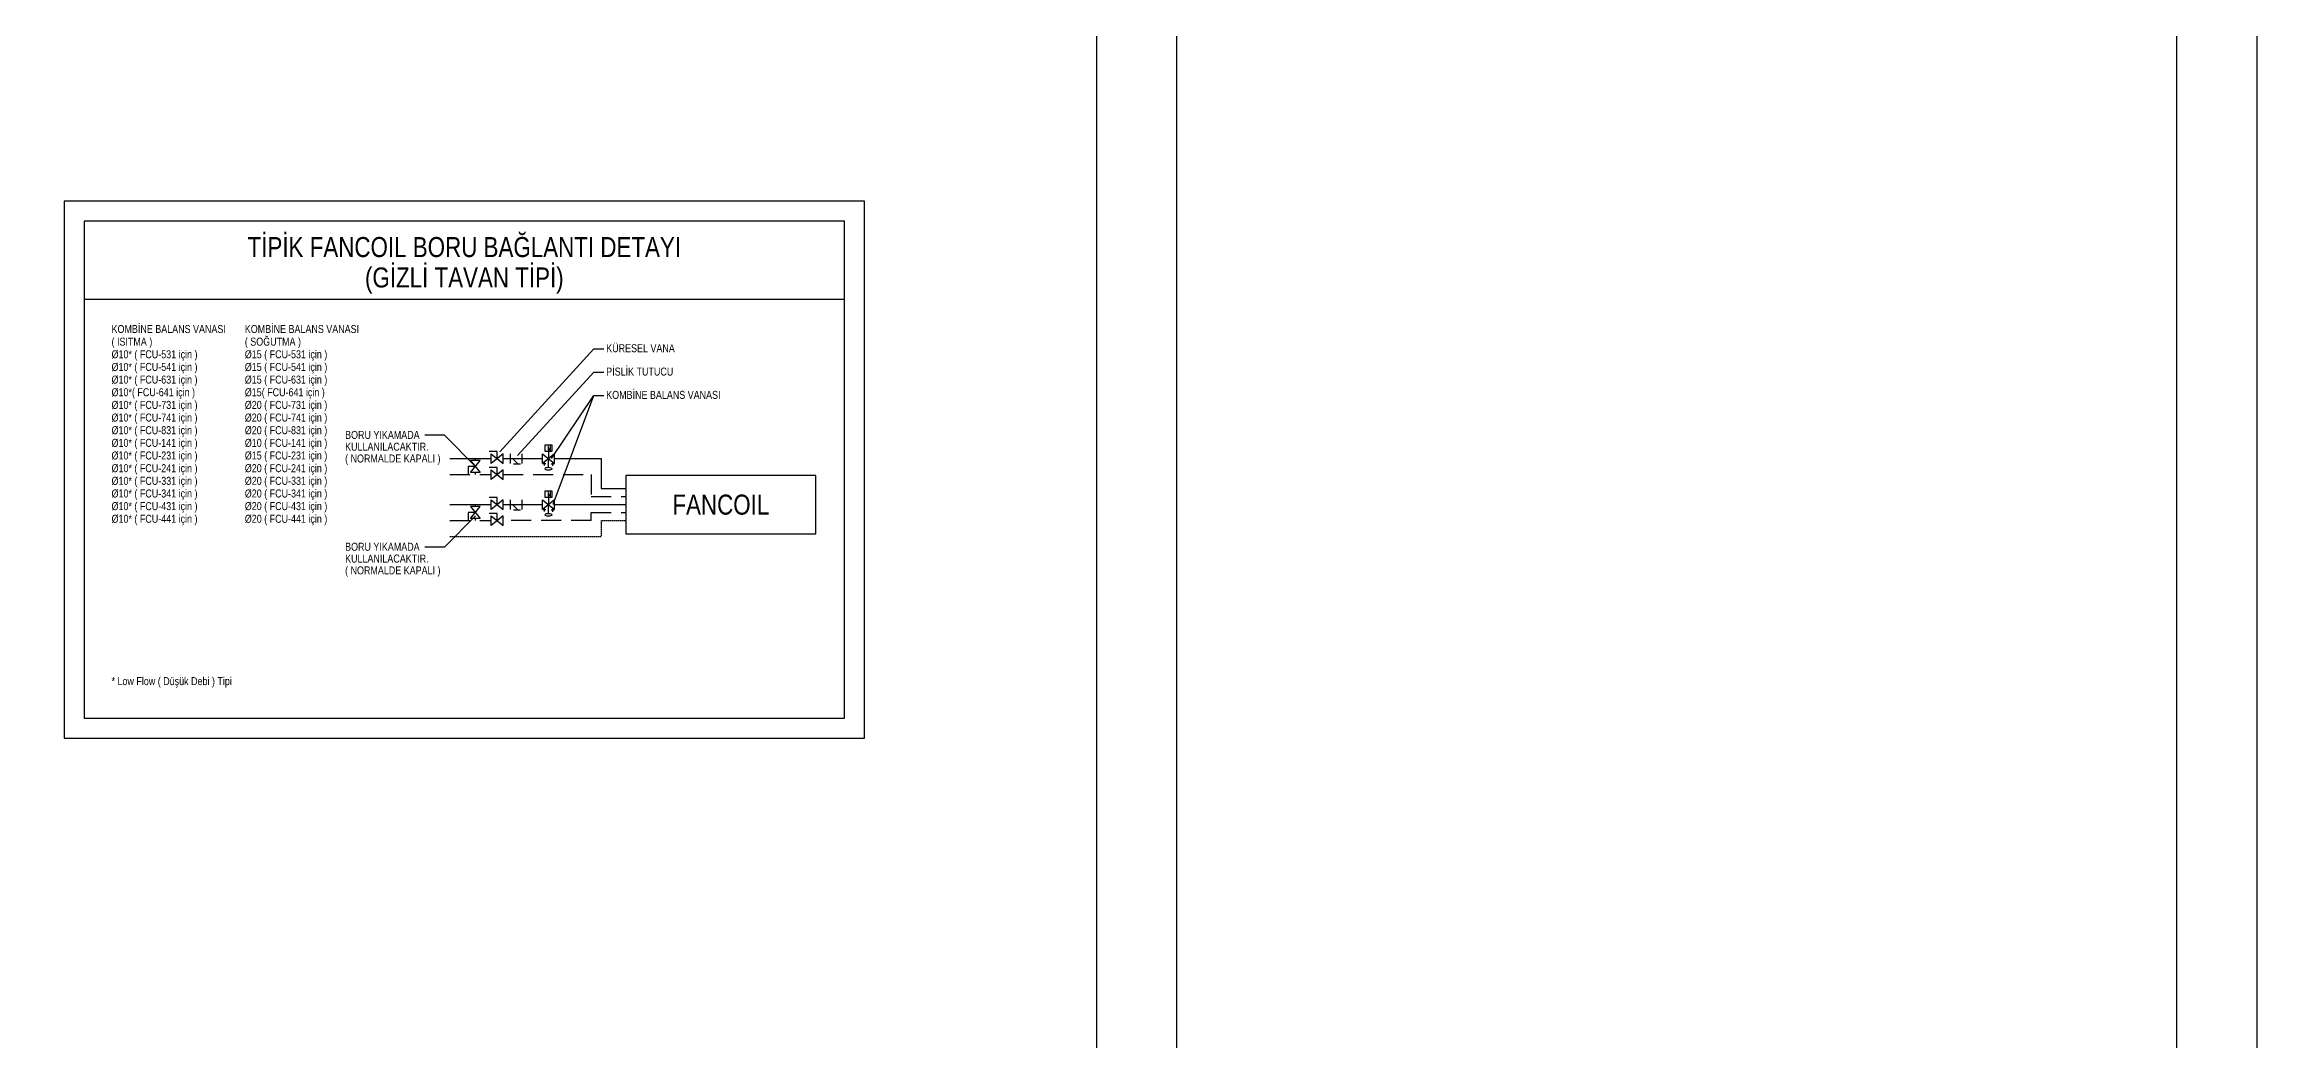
# Model space of a CAD drawing. Header units: centimetres. Extents: x 222914 to 271949, y -38857 to -18857.
# Drawn here: x 266418 to 271949, y -24807 to -22320 of the extents above; entities that cross this region are included whole.
import ezdxf
from ezdxf.enums import TextEntityAlignment as Align

# ---------------------------------------------------------------- set-up
doc = ezdxf.new("R2010")
doc.units = ezdxf.units.CM
doc.header["$LTSCALE"] = 0.2
doc.linetypes.add('DASHED', pattern=[75, 50, -25])
doc.linetypes.add('Hidden', pattern=[0.714375, 0.47625, -0.238125])
doc.layers.get('0').update_dxf_attribs({"color": 252})
for name, color, linetype, lineweight in [('1-BASLIK', 53, 'Continuous', 25), ('T-DRENAJ', 40, 'Hidden', 30), ('T-ISITMA', 1, 'Continuous', 30), ('T-SOGUTMA', 4, 'Continuous', 30)]:
    doc.layers.add(name, color=color, linetype=linetype, lineweight=lineweight)
for name, color, linetype in [('T-FC', 150, 'Continuous'), ('T-TEXT', 85, 'Continuous'), ('T-VANA', 135, 'Continuous')]:
    doc.layers.add(name, color=color, linetype=linetype)
doc.styles.add('ARIAL', font='arial.ttf')
doc.styles.add('SIMPLEX', font='SIMPLEX.SHX', dxfattribs={"width": 0.8})

# ---------------------------------------------------------------- blocks, each defined once
blk = doc.blocks.new('A$C22F205D8')
for p, q in [((0, -11.2), (0, 11.2)), ((28, 0), (0, 0)), ((22.7, 0), (10.3, -12.4)), ((28, 11.2), (28, -11.2)), ((20.4, -12.4), (3.4, -12.4))]:
    blk.add_line(p, q)
blk = doc.blocks.new('A$C116709ED')
for p, q in [((38.1, -22.1), (26.1, -7.1)), ((26.1, -7.1), (38.1, -7.1)), ((38.1, -7.1), (26.1, -22.1)), ((26.1, -22.1), (38.1, -22.1)), ((32.1, -14.6), (41.1, -14.6)), ((41.1, -14.6), (41.1, -24.9))]:
    blk.add_line(p, q)
blk = doc.blocks.new('ym dtfn')
for p, q in [((-150, -120), (-150, 120)), ((150, 120), (-150, -120)), ((-150, 120), (150, -120)), ((-85, 178), (-85, 347)), ((-85, 347), (83, 347)), ((83, 178), (-85, 178)), ((-1, 178), (-67, 178)), ((83, 347), (83, 178)), ((150, -120), (150, 120)), ((-69, -133), (-139, -133)), ((0, -225), (0, 0)), ((140, -138), (70, -138))]:
    blk.add_line(p, q)
for points in [[(0, 179), (0, 0)], [(-106, -85), (-106, -174)], [(104, -90), (104, -179)]]:
    blk.add_lwpolyline(points)
at = {"extrusion": (0, 0, -1)}
blk.add_ellipse((-2, -255), major_axis=(91.6, -0.8), ratio=0.30508, dxfattribs=at)
at = {"color": 0, "linetype": 'Continuous', "style": 'SIMPLEX', "width": 0.6}
blk.add_text('M', height=117, dxfattribs=at).set_placement((-25, 205))

msp = doc.modelspace()

# ---------------------------------------------------------------- linework, layer by layer
at = {"layer": '1-BASLIK'}
for points in [[(222914.4, -38856.9), (222914.4, -18856.9), (271948.8, -18856.9), (271948.8, -38856.9)], [(269048.8, -38656.9), (223114.4, -38656.9), (223114.4, -19056.9), (269048.8, -19056.9)], [(271748.8, -19056.9), (269248.8, -19056.9), (269248.8, -38656.9), (271748.8, -38656.9)]]:
    msp.add_lwpolyline(points, close=True, dxfattribs=at)
at = {"layer": 'T-DRENAJ', "ltscale": 5}
for p, q in [((267432.3, -23549.7), (267810.3, -23549.7)), ((267810.3, -23509.7), (267872, -23509.7)), ((267810.3, -23509.7), (267810.3, -23549.7))]:
    msp.add_line(p, q, dxfattribs=at)
at = {"layer": 'T-FC'}
msp.add_lwpolyline([(268347, -23396.7), (267872, -23396.7), (267872, -23542.8), (268347, -23542.8)], close=True, dxfattribs=at)
at = {"layer": 'T-ISITMA'}
for p, q in [((267432.3, -23354.7), (267535.7, -23354.7)), ((267496, -23359.7), (267496, -23354.7)), ((267496, -23394.7), (267496, -23389.7)), ((267565.7, -23354.7), (267582.7, -23354.7)), ((267612.7, -23354.7), (267663.7, -23354.7)), ((267693.7, -23354.7), (267810.3, -23354.7)), ((267810.3, -23354.7), (267810.3, -23429.7)), ((267810.3, -23429.7), (267872, -23429.7))]:
    msp.add_line(p, q, dxfattribs=at)
at = {"layer": 'T-ISITMA', "linetype": 'DASHED', "ltscale": 5}
for p, q in [((267432.3, -23394.7), (267535.7, -23394.7)), ((267565.7, -23394.7), (267785.3, -23394.7)), ((267785.3, -23394.7), (267785.3, -23449.7)), ((267785.3, -23449.7), (267872, -23449.7))]:
    msp.add_line(p, q, dxfattribs=at)
at = {"layer": 'T-SOGUTMA'}
for p, q in [((267432.3, -23469.7), (267535.7, -23469.7)), ((267496, -23474.7), (267496, -23469.7)), ((267565.7, -23469.7), (267582.7, -23469.7)), ((267612.7, -23469.7), (267663.7, -23469.7)), ((267693.7, -23469.7), (267872, -23469.7)), ((267496, -23509.7), (267496, -23504.7))]:
    msp.add_line(p, q, dxfattribs=at)
at = {"layer": 'T-SOGUTMA', "linetype": 'DASHED', "ltscale": 5}
for p, q in [((267785.3, -23489.7), (267872, -23489.7)), ((267785.3, -23509.7), (267785.3, -23489.7)), ((267432.3, -23509.7), (267535.7, -23509.7)), ((267785.3, -23509.7), (267565.7, -23509.7))]:
    msp.add_line(p, q, dxfattribs=at)
at = {"layer": 'T-TEXT'}
for p, q in [((266518.3, -22956.4), (268418.3, -22956.4)), ((267557.2, -23337.5), (267792.1, -23080.8)), ((267792.1, -23080.8), (267817.4, -23080.8)), ((267601.6, -23347.2), (267792.1, -23139.1)), ((267792.1, -23139.1), (267817.4, -23139.1)), ((267686.6, -23354.8), (267792.1, -23197.3)), ((267690, -23468.9), (267792.1, -23197.3)), ((267792.1, -23197.3), (267817.4, -23197.3)), ((267418.7, -23296.5), (267370, -23296.5)), ((267496, -23374.7), (267418.7, -23296.5)), ((267496, -23497.7), (267418.7, -23576)), ((267418.7, -23576), (267370, -23576))]:
    msp.add_line(p, q, dxfattribs=at)
for points in [[(266468.3, -24053.6), (268468.3, -24053.6), (268468.3, -22711.8), (266468.3, -22711.8)], [(266518.3, -24003.6), (268418.3, -24003.6), (268418.3, -22761.8), (266518.3, -22761.8)]]:
    msp.add_lwpolyline(points, close=True, dxfattribs=at)

# ---------------------------------------------------------------- block references
at = {"layer": 'T-VANA', "xscale": -2.000003333378118, "yscale": 2.000003333349014, "zscale": 2.00000333335, "rotation": 270}
for p in [(267580, -23418.9), (267580, -23458.9), (267580, -23533.9), (267580, -23573.9)]:
    msp.add_blockref('A$C116709ED', p, dxfattribs=at)
at = {"layer": 'T-VANA'}
for name, p, xscale, yscale, zscale in [('ym dtfn', (267678.7, -23354.7), 0.1, 0.1, 0.1), ('A$C116709ED', (267560.1, -23345.5), -2.000003333378118, 2.000003333349014, 2.00000333335), ('A$C22F205D8', (267612.7, -23354.7), -1.071430357143981, 1.071430357143981, 1.071430357151786), ('ym dtfn', (267678.7, -23469.7), 0.1, 0.1, 0.1), ('A$C116709ED', (267560.1, -23460.5), -2.000003333378118, 2.000003333349014, 2.00000333335), ('A$C22F205D8', (267612.7, -23469.7), -1.071430357143981, 1.071430357143981, 1.071430357151786)]:
    msp.add_blockref(name, p, dxfattribs=dict(at, xscale=xscale, yscale=yscale, zscale=zscale))

# ---------------------------------------------------------------- texts
at = {"layer": 'T-TEXT', "style": 'ARIAL', "width": 0.8}
for s, p in [('TİPİK FANCOIL BORU BAĞLANTI DETAYI', (267468.3, -22826.3)), ('(GİZLİ TAVAN TİPİ)', (267468.3, -22902.3)), ('FANCOIL', (268109.5, -23469.7))]:
    msp.add_text(s, height=50, dxfattribs=at).set_placement(p, align=Align.MIDDLE_CENTER)
for s, p in [('( ISITMA )', (266586.5, -23072.6)), ('KOMBİNE BALANS VANASI', (266586.5, -23041)), ('( SOĞUTMA )', (266919.6, -23072.6)), ('KOMBİNE BALANS VANASI', (266919.6, -23041)), ('%%C10* ( FCU-531 için )', (266586.5, -23104.2)), ('%%C10* ( FCU-541 için )', (266586.5, -23135.8)), ('%%C15 ( FCU-531 için )', (266919.6, -23104.2)), ('%%C15 ( FCU-541 için )', (266919.6, -23135.8)), ('KÜRESEL VANA', (267823, -23089.1)), ('%%C10* ( FCU-631 için )', (266586.5, -23167.4)), ('%%C15 ( FCU-631 için )', (266919.6, -23167.4)), ('PİSLİK TUTUCU', (267823, -23147.4)), ('%%C10*( FCU-641 için )', (266586.5, -23199)), ('%%C10* ( FCU-731 için )', (266586.5, -23230.6)), ('%%C15( FCU-641 için )', (266919.6, -23199)), ('%%C20 ( FCU-731 için )', (266919.6, -23230.6)), ('KOMBİNE BALANS VANASI', (267823, -23205.6)), ('%%C10* ( FCU-741 için )', (266586.5, -23262.2)), ('%%C10* ( FCU-831 için )', (266586.5, -23293.8)), ('%%C20 ( FCU-741 için )', (266919.6, -23262.2)), ('%%C20 ( FCU-831 için )', (266919.6, -23293.8)), ('%%C10* ( FCU-141 için )', (266586.5, -23325.4)), ('%%C10* ( FCU-231 için )', (266586.5, -23357)), ('%%C10 ( FCU-141 için )', (266919.6, -23325.4)), ('%%C15 ( FCU-231 için )', (266919.6, -23357)), ('BORU YIKAMADA', (267170.3, -23305.5)), ('KULLANILACAKTIR.', (267170.3, -23335)), ('%%C10* ( FCU-241 için )', (266586.5, -23388.7)), ('%%C20 ( FCU-241 için )', (266919.6, -23388.7)), ('( NORMALDE KAPALI )', (267170.3, -23364.5)), ('%%C10* ( FCU-331 için )', (266586.5, -23420.3)), ('%%C10* ( FCU-341 için )', (266586.5, -23451.9)), ('%%C20 ( FCU-331 için )', (266919.6, -23420.3)), ('%%C20 ( FCU-341 için )', (266919.6, -23451.9)), ('%%C10* ( FCU-431 için )', (266586.5, -23483.5)), ('%%C10* ( FCU-441 için )', (266586.5, -23515.1)), ('%%C20 ( FCU-431 için )', (266919.6, -23483.5)), ('%%C20 ( FCU-441 için )', (266919.6, -23515.1)), ('BORU YIKAMADA', (267170.3, -23585)), ('KULLANILACAKTIR.', (267170.3, -23614.5)), ('( NORMALDE KAPALI )', (267170.3, -23644)), ('* Low Flow ( Düşük Debi ) Tipi', (266586.5, -23920.7))]:
    msp.add_text(s, height=20, dxfattribs=at).set_placement(p)

doc.saveas('drawing.dxf')
